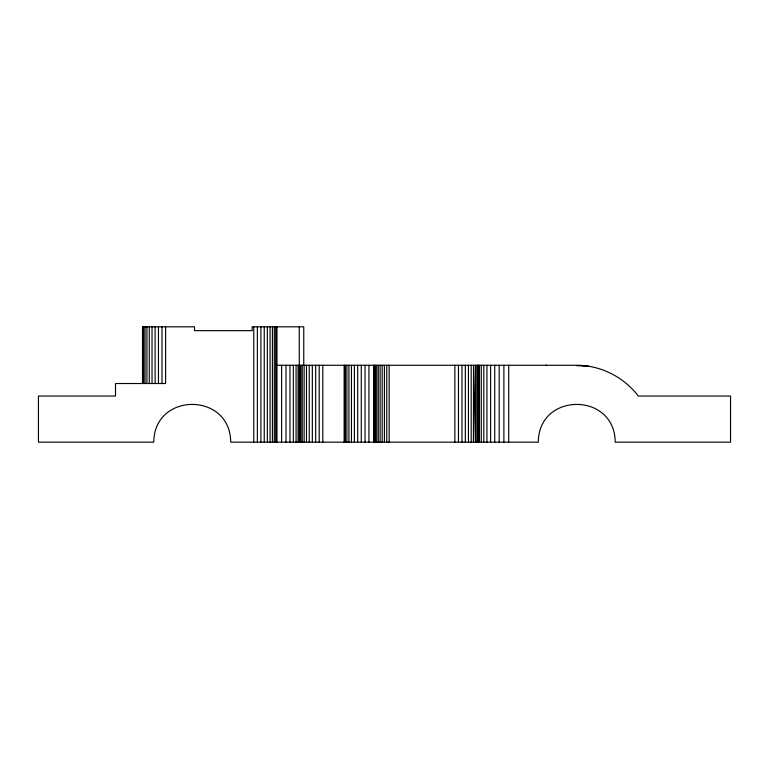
<?xml version="1.0" encoding="UTF-8"?>
<svg xmlns="http://www.w3.org/2000/svg" width="769" height="769" viewBox="0 0 769 769"><rect width="100%" height="100%" fill="white"/><g stroke="black" fill="none" stroke-linecap="round" stroke-linejoin="round"><path stroke-width="1.15" d="M473.435 442.175L473.531 365.275L475.415 442.175L475.415 365.275M276.1 365.275L576.75 365.275C600.599 365.265 623.899 377.041 638.27 396.035L730.55 396.035L730.55 442.175L615.2 442.175C614.96 391.834 538.54 391.834 538.3 442.175L230.7 442.175C230.46 391.834 154.04 391.834 153.8 442.175L38.45 442.175L38.45 396.035L115.504 396.035L115.504 383.52L165.595 383.52L165.595 326.825M582.239 365.659L584.43 365.659M588.583 366.188L576.75 365.659M508.694 365.275L508.694 442.175M503.878 365.275L503.878 442.175M499.187 365.275L499.187 442.175M494.727 365.275L494.727 442.175M490.612 365.275L490.612 442.175M486.94 365.275L486.94 442.175M483.807 365.275L483.807 442.175M481.288 365.275L481.288 442.175M479.443 365.275L479.443 442.175M478.308 365.275L478.308 442.175M477.934 365.275L477.934 442.175M477.645 365.275L477.645 442.175M476.809 365.275L476.809 442.175M471.176 365.275L471.176 442.175M468.427 365.275L468.427 442.175M465.341 365.275L465.341 442.175M461.996 365.275L461.996 442.175M458.468 365.275L458.468 442.175M454.863 365.275L454.863 442.175M389.152 365.275L389.152 442.175M386.749 365.275L386.749 442.175M384.404 365.275L384.404 442.175M382.174 365.275L382.174 442.175M380.117 365.275L380.117 442.175M378.281 365.275L378.281 442.175M376.714 365.275L376.714 442.175M375.455 365.275L375.455 442.175M374.532 365.275L374.532 442.175M373.965 365.275L373.965 442.175M373.772 365.275L373.772 442.175M368.918 365.275L368.918 442.175M365.044 365.275L365.044 442.175M361.276 365.275L361.276 442.175M357.691 365.275L357.691 442.175M354.384 365.275L354.384 442.175M351.443 365.275L351.443 442.175M348.924 365.275L348.924 442.175M346.896 365.275L346.896 442.175M345.406 365.275L345.406 442.175M344.502 365.275L344.502 442.175M344.204 365.275L344.204 442.175M322.797 365.275L322.797 442.175M319.193 365.275L319.193 442.175M315.665 365.275L315.665 442.175M312.32 365.275L312.32 442.175M309.234 365.275L309.234 442.175M306.485 365.275L306.485 442.175M304.13 365.275L304.13 442.175M303.755 365.275L303.755 326.825L252.165 326.825L252.165 330.67L194.49 330.67L194.49 326.825L142.525 326.825L142.525 383.52M302.246 365.275L302.246 442.175M300.852 365.275L300.852 442.175M300.016 365.275L300.016 442.175M299.727 365.275L299.727 442.175M299.256 326.825L299.314 442.175M298.084 365.275L298.084 442.175M296.075 365.275L296.075 442.175M293.345 365.275L293.345 442.175M289.951 365.275L289.951 442.175M286.001 365.275L286.001 442.175M281.589 365.275L281.589 442.175M276.84 326.825L276.84 442.175M276.552 326.825L276.552 442.175M275.715 326.825L275.715 442.175M274.322 326.825L274.322 442.175M272.437 326.825L272.437 442.175M270.082 326.825L270.082 442.175M267.333 326.825L267.333 442.175M264.248 326.825L264.248 442.175M260.902 326.825L260.902 442.175M257.375 326.825L257.375 442.175M253.77 326.825L253.77 442.175M161.98 326.825L161.98 383.52M158.462 326.825L158.462 383.52M155.117 326.825L155.117 383.52M152.031 326.825L152.031 383.52M149.282 326.825L149.282 383.52M146.927 326.825L146.927 383.52M145.033 326.825L145.033 383.52M143.649 326.825L143.649 383.52M142.803 326.825L142.803 383.52M546.423 365.275L545.903 365.496L546.423 365.275"/></g></svg>
